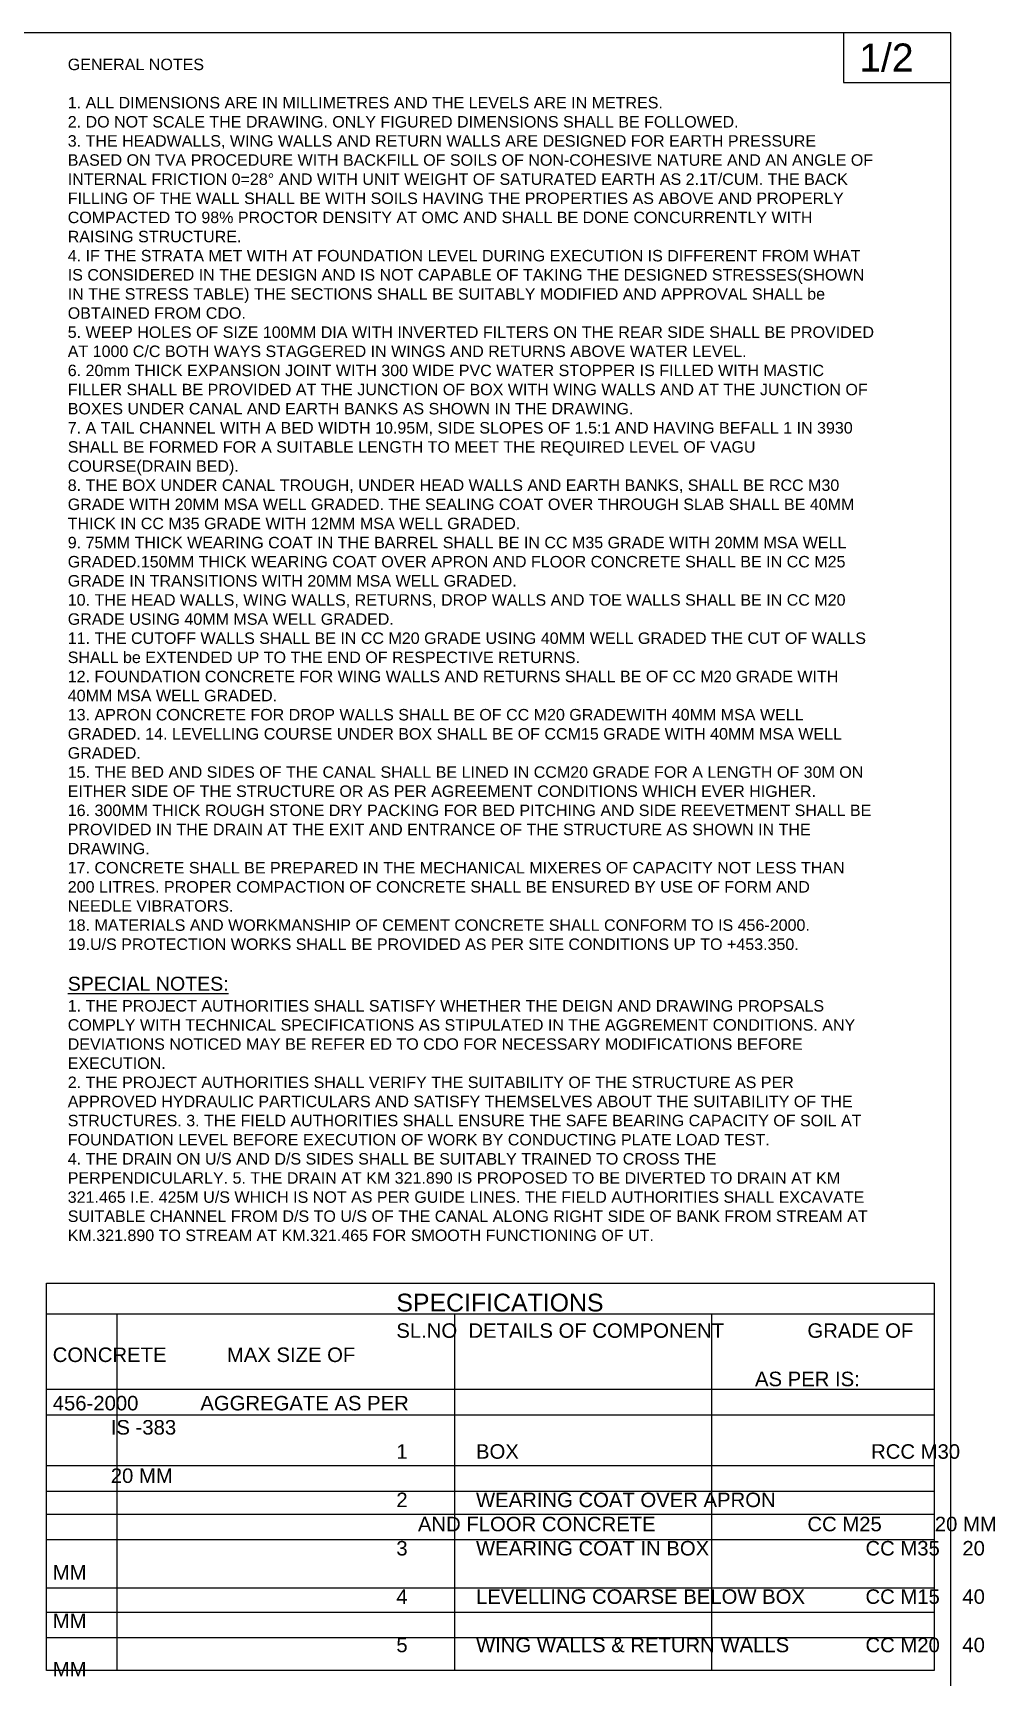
# Model space of a CAD drawing. Header units: millimetres. Extents: x 5124 to 6568637, y 2311 to 91879094.
# Drawn here: x 3767539 to 3774409, y 45943884 to 45955627 of the extents above; entities that cross this region are included whole.
import ezdxf

# ---------------------------------------------------------------- set-up
doc = ezdxf.new("R2010")
doc.units = ezdxf.units.MM
doc.header["$MEASUREMENT"] = 0
doc.layers.add('DRAWING', color=7, linetype='Continuous')
doc.layers.add('TEXT', color=7, linetype='Continuous')
doc.styles.get("Standard").update_dxf_attribs({"font": 'arial.ttf', "height": 90})

msp = doc.modelspace()

# ---------------------------------------------------------------- linework, layer by layer
at = {"layer": 'DRAWING', "linetype": 'Continuous'}
msp.add_lwpolyline([(3774092, 45955627), (3738648, 45955627), (3738648, 45930809.5), (3774092, 45930809.5)], close=True, dxfattribs=at)
at = {"layer": 'TEXT', "linetype": 'Continuous'}
for points in [[(3774092, 45955627), (3773326.3, 45955627), (3773326.3, 45955272.7), (3774092, 45955272.7)], [(3767637, 45946697.5), (3773974.3, 45946697.5), (3773974.3, 45943932), (3767637, 45943932)]]:
    msp.add_lwpolyline(points, close=True, dxfattribs=at)
for points in [[(3767637, 45946478.3), (3773974.3, 45946478.3)], [(3768138.9, 45946478.3), (3768138.9, 45943932)], [(3770549.1, 45946478.3), (3770549.1, 45943932)], [(3772384.8, 45946478.3), (3772384.8, 45943932)], [(3767637, 45945939.8), (3773974.3, 45945939.8)], [(3767637, 45945757.1), (3773974.3, 45945757.1)], [(3767637, 45945395.5), (3773974.3, 45945395.5)], [(3767637, 45945211.3), (3773974.3, 45945211.3)], [(3767637, 45945047.6), (3773974.3, 45945047.6)], [(3767637, 45944867.1), (3773974.3, 45944867.1)], [(3767637, 45944520.3), (3773974.3, 45944520.3)], [(3767637, 45944348.7), (3773974.3, 45944348.7)], [(3767637, 45944165.5), (3773974.3, 45944165.5)]]:
    msp.add_lwpolyline(points, dxfattribs=at)

# ---------------------------------------------------------------- texts
at = {"layer": 'TEXT', "insert": (3773456.8, 45955551.1), "char_height": 200, "width": 306.708, "attachment_point": 1}
msp.add_mtext('\\pi-18.269;1/2', dxfattribs=at)
at = {"layer": 'TEXT', "linetype": 'Continuous', "attachment_point": 1}
for s, insert, char_height, width in [('GENERAL NOTES  \\P\\P1. ALL DIMENSIONS ARE IN MILLIMETRES AND THE LEVELS ARE IN METRES. \\P2. DO NOT SCALE THE DRAWING. ONLY FIGURED DIMENSIONS SHALL BE FOLLOWED. \\P3. THE HEADWALLS, WING WALLS AND RETURN WALLS ARE DESIGNED FOR EARTH PRESSURE BASED ON TVA PROCEDURE WITH BACKFILL OF SOILS OF NON-COHESIVE NATURE AND AN ANGLE OF INTERNAL FRICTION 0=28° AND WITH UNIT WEIGHT OF SATURATED EARTH AS 2.1T/CUM. THE BACK FILLING OF THE WALL SHALL BE WITH SOILS HAVING THE PROPERTIES AS ABOVE AND PROPERLY COMPACTED TO 98% PROCTOR DENSITY AT OMC AND SHALL BE DONE CONCURRENTLY WITH RAISING STRUCTURE. \\P4. IF THE STRATA MET WITH AT FOUNDATION LEVEL DURING EXECUTION IS DIFFERENT FROM WHAT IS CONSIDERED IN THE DESIGN AND IS NOT CAPABLE OF TAKING THE DESIGNED STRESSES(SHOWN IN THE STRESS TABLE) THE SECTIONS SHALL BE SUITABLY MODIFIED AND APPROVAL SHALL be OBTAINED FROM CDO. \\P5. WEEP HOLES OF SIZE 100MM DIA WITH INVERTED FILTERS ON THE REAR SIDE SHALL BE PROVIDED AT 1000 C/C BOTH WAYS STAGGERED IN WINGS AND RETURNS ABOVE WATER LEVEL. \\P6. 20mm THICK EXPANSION JOINT WITH 300 WIDE PVC WATER STOPPER IS FILLED WITH MASTIC FILLER SHALL BE PROVIDED AT THE JUNCTION OF BOX WITH WING WALLS AND AT THE JUNCTION OF BOXES UNDER CANAL AND EARTH BANKS AS SHOWN IN THE DRAWING. \\P7. A TAIL CHANNEL WITH A BED WIDTH 10.95M, SIDE SLOPES OF 1.5:1 AND HAVING BEFALL 1 IN 3930 SHALL BE FORMED FOR A SUITABLE LENGTH TO MEET THE REQUIRED LEVEL OF VAGU COURSE(DRAIN BED). \\P8. THE BOX UNDER CANAL TROUGH, UNDER HEAD WALLS AND EARTH BANKS, SHALL BE RCC M30 GRADE WITH 20MM MSA WELL GRADED. THE SEALING COAT OVER THROUGH SLAB SHALL BE 40MM THICK IN CC M35 GRADE WITH 12MM MSA WELL GRADED. \\P9. 75MM THICK WEARING COAT IN THE BARREL SHALL BE IN CC M35 GRADE WITH 20MM MSA WELL GRADED.150MM THICK WEARING COAT OVER APRON AND FLOOR CONCRETE SHALL BE IN CC M25 GRADE IN TRANSITIONS WITH 20MM MSA WELL GRADED. \\P10. THE HEAD WALLS, WING WALLS, RETURNS, DROP WALLS AND TOE WALLS SHALL BE IN CC M20 GRADE USING 40MM MSA WELL GRADED. \\P11. THE CUTOFF WALLS SHALL BE IN CC M20 GRADE USING 40MM WELL GRADED THE CUT OF WALLS SHALL be EXTENDED UP TO THE END OF RESPECTIVE RETURNS. \\P12. FOUNDATION CONCRETE FOR WING WALLS AND RETURNS SHALL BE OF CC M20 GRADE WITH 40MM MSA WELL GRADED. \\P13. APRON CONCRETE FOR DROP WALLS SHALL BE OF CC M20 GRADEWITH 40MM MSA WELL GRADED. 14. LEVELLING COURSE UNDER BOX SHALL BE OF CCM15 GRADE WITH 40MM MSA WELL GRADED. \\P15. THE BED AND SIDES OF THE CANAL SHALL BE LINED IN CCM20 GRADE FOR A LENGTH OF 30M ON EITHER SIDE OF THE STRUCTURE OR AS PER AGREEMENT CONDITIONS WHICH EVER HIGHER. \\P16. 300MM THICK ROUGH STONE DRY PACKING FOR BED PITCHING AND SIDE REEVETMENT SHALL BE PROVIDED IN THE DRAIN AT THE EXIT AND ENTRANCE OF THE STRUCTURE AS SHOWN IN THE DRAWING. \\P17. CONCRETE SHALL BE PREPARED IN THE MECHANICAL MIXERES OF CAPACITY NOT LESS THAN 200 LITRES. PROPER COMPACTION OF CONCRETE SHALL BE ENSURED BY USE OF FORM AND NEEDLE VIBRATORS. \\P18. MATERIALS AND WORKMANSHIP OF CEMENT CONCRETE SHALL CONFORM TO IS 456-2000. \\P19.U/S PROTECTION WORKS SHALL BE PROVIDED AS PER SITE CONDITIONS UP TO +453.350. \\P\\P{\\H1.2203x;\\LSPECIAL NOTES:} \\P1. THE PROJECT AUTHORITIES SHALL SATISFY WHETHER THE DEIGN AND DRAWING PROPSALS COMPLY WITH TECHNICAL SPECIFICATIONS AS STIPULATED IN THE AGGREMENT CONDITIONS. ANY DEVIATIONS NOTICED MAY BE REFER ED TO CDO FOR NECESSARY MODIFICATIONS BEFORE EXECUTION. \\P2. THE PROJECT AUTHORITIES SHALL VERIFY THE SUITABILITY OF THE STRUCTURE AS PER APPROVED HYDRAULIC PARTICULARS AND SATISFY THEMSELVES ABOUT THE SUITABILITY OF THE STRUCTURES. 3. THE FIELD AUTHORITIES SHALL ENSURE THE SAFE BEARING CAPACITY OF SOIL AT FOUNDATION LEVEL BEFORE EXECUTION OF WORK BY CONDUCTING PLATE LOAD TEST. \\P4. THE DRAIN ON U/S AND D/S SIDES SHALL BE SUITABLY TRAINED TO CROSS THE PERPENDICULARLY. 5. THE DRAIN AT KM 321.890 IS PROPOSED TO BE DIVERTED TO DRAIN AT KM 321.465 I.E. 425M U/S WHICH IS NOT AS PER GUIDE LINES. THE FIELD AUTHORITIES SHALL EXCAVATE SUITABLE CHANNEL FROM D/S TO U/S OF THE CANAL ALONG RIGHT SIDE OF BANK FROM STREAM AT KM.321.890 TO STREAM AT KM.321.465 FOR SMOOTH FUNCTIONING OF UT. ', (3767788, 45955442.9), 81.9453, 5743.889), ('\\pi2453.1;{\\H1.2264x;SPECIFICATIONS \\P\\pi0;}SL.NO  DETAILS OF COMPONENT  ^I^IGRADE OF CONCRETE^I^IMAX SIZE OF\\P^I^I^I^I^I^I^I AS PER IS: 456-2000           AGGREGATE AS PER ^I^I^I^I^I^I^I^I^I^I^I^IIS -383 \\P1 ^I   BOX^I^I^I^I^I^I RCC M30 ^I^I^I20 MM \\P2 ^I   WEARING COAT OVER APRON\\P^I   AND FLOOR CONCRETE ^I^I^ICC M25 ^I^I^I20 MM \\P3 ^I   WEARING COAT IN BOX ^I^I^ICC M35 ^I^I^I20 MM \\P4 ^I   LEVELLING COARSE BELOW BOX ^ICC M15 ^I^I^I40 MM \\P5^I   WING WALLS & RETURN WALLS^I ^ICC M20 ^I^I^I40 MM \\P6 ^I   HEAD WALLS,DROP WALLS, \\P^I   TOE WALLS& CUT-OFFS ^I^I^ICC M20 ^I^I^I40 MM \\P7 ^I   CANAL LINING ^I^I^I^I^ICC M20^I^I ^I20 MM \\P8^I   FOUNDATION CONCRETE ^I^I^ICC M20  ^I^I^I40 MM \\P9 ^I   SEALING COAT IN CANAL ^I^I^ICC M35 ^I^I^I12 MM ', (3767680.9, 45946622.4), 103.613, 6368.512)]:
    msp.add_mtext(s, dxfattribs=dict(at, insert=insert, char_height=char_height, width=width))

doc.saveas('drawing.dxf')
